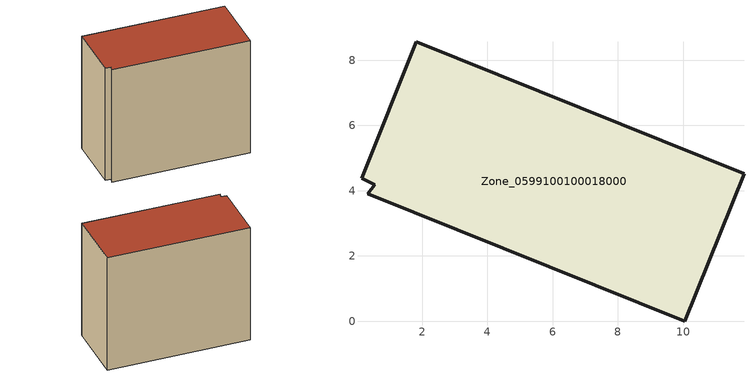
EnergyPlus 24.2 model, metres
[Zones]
Zone_0599100100018000
 floor ground (C_G): 1.81,8.56 11.87,4.52 10.05,0 0.34,3.91 0.55,4.18 0.14,4.39 z0
 wall outside (C_F): 10.05,0 11.87,4.52 1.81,8.56 0.14,4.39 0.55,4.18 0.34,3.91 10.05,0 z0:9.36
 roof outside (C_R): 11.87,4.52 1.81,8.56 0.14,4.39 0.55,4.18 0.34,3.91 10.05,0 z9.36
[BUILDING]
Pand.0599100100018000: North Axis=0; Terrain=City; Loads Convergence Tolerance Value=0.04; Temperature Convergence Tolerance Value=0.4; Solar Distribution=FullExterior; Maximum Number of Warmup Days=25; Minimum Number of Warmup Days=1
[Site:Location]
Rotterdam.The.Hague.AP_ZH_NLD Design_Conditions: Latitude=51.96; Longitude=4.45; Time Zone=1; Elevation=-4.5
[SITE:GROUNDTEMPERATURE:BUILDINGSURFACE]
18, 18, 18, 18, 18, 18, 18, 18, 18, 18, 18, 18
[MATERIAL] Thermal Absorptance=0.9; Solar Absorptance=0.7; Visible Absorptance=0.7
Name | Roughness | Thickness | Conductivity | Density | Specific Heat
G.TI.2015-2018 | MediumSmooth | 0.15 | 0.0428571 | 540 | 1210
F.TI.2015-2018 | Rough | 0.3 | 0.0666667 | 1920 | 840
R.TI.2015-2018 | MediumRough | 0.2 | 0.0333333 | 1500 | 1000
[CONSTRUCTION]
C_G: G.TI.2015-2018
C_F: F.TI.2015-2018
C_R: R.TI.2015-2018
[ZONE]
Zone_0599100100018000: Type=1; Multiplier=1; Ceiling Height=Autocalculate; Volume=Autocalculate; Floor Area=autocalculate; Part of Total Floor Area=Yes
[ZONEINFILTRATION:DESIGNFLOWRATE]
Infil_Zone_0599100100018000: Zone or ZoneList or Space or SpaceList=Zone_0599100100018000; Schedule=AlwaysOn; Design Flow Rate Calculation Method=Flow/Area; Flow Rate per Floor Area=0.0015; Constant Term Coefficient=1; Temperature Term Coefficient=0; Velocity Term Coefficient=0; Velocity Squared Term Coefficient=0
[HVACTEMPLATE:ZONE:IDEALLOADSAIRSYSTEM]
Zone_0599100100018000: Maximum Heating Supply Air Temperature=50; Minimum Cooling Supply Air Temperature=13; Maximum Heating Supply Air Humidity Ratio=0.0156; Minimum Cooling Supply Air Humidity Ratio=0.0077; Heating Limit=NoLimit; Cooling Limit=NoLimit; Dehumidification Control Type=ConstantSensibleHeatRatio; Cooling Sensible Heat Ratio=0.7; Dehumidification Setpoint=60; Humidification Control Type=None; Humidification Setpoint=30; Outdoor Air Method=None; Outdoor Air Flow Rate per Person=0.00944; Outdoor Air Flow Rate per Zone Floor Area=0; Outdoor Air Flow Rate per Zone=0; Demand Controlled Ventilation Type=None; Outdoor Air Economizer Type=NoEconomizer; Heat Recovery Type=None; Sensible Heat Recovery Effectiveness=0.7; Latent Heat Recovery Effectiveness=0.65
[ZONECONTROL:THERMOSTAT]
ThermostatControl_Zone_0599100100018000: Zone or ZoneList=Zone_0599100100018000; Control Type Schedule=DualSetpointControlType; Control 1=Thermostat_Zone_0599100100018000; Temperature Difference Between Cutout And Setpoint=0
[THERMOSTATSETPOINT:DUALSETPOINT]
Thermostat_Zone_0599100100018000: Heating Setpoint Temperature Schedule=HeatingSetpoint_Zone_0599100100018000; Cooling Setpoint Temperature Schedule=CoolingSetpoint_Zone_0599100100018000
[SCHEDULE:COMPACT]
HeatingSetpoint_Zone_0599100100018000: Through: 12/31, For: AllDays, Until: 24:00, 21
CoolingSetpoint_Zone_0599100100018000: Through: 12/31, For: AllDays, Until: 24:00, 24
DualSetpointControlType: Through: 12/31, For: AllDays, Until: 24:00, 4
AlwaysOn: Through: 12/31, For: AllDays, Until: 24:00, 1
